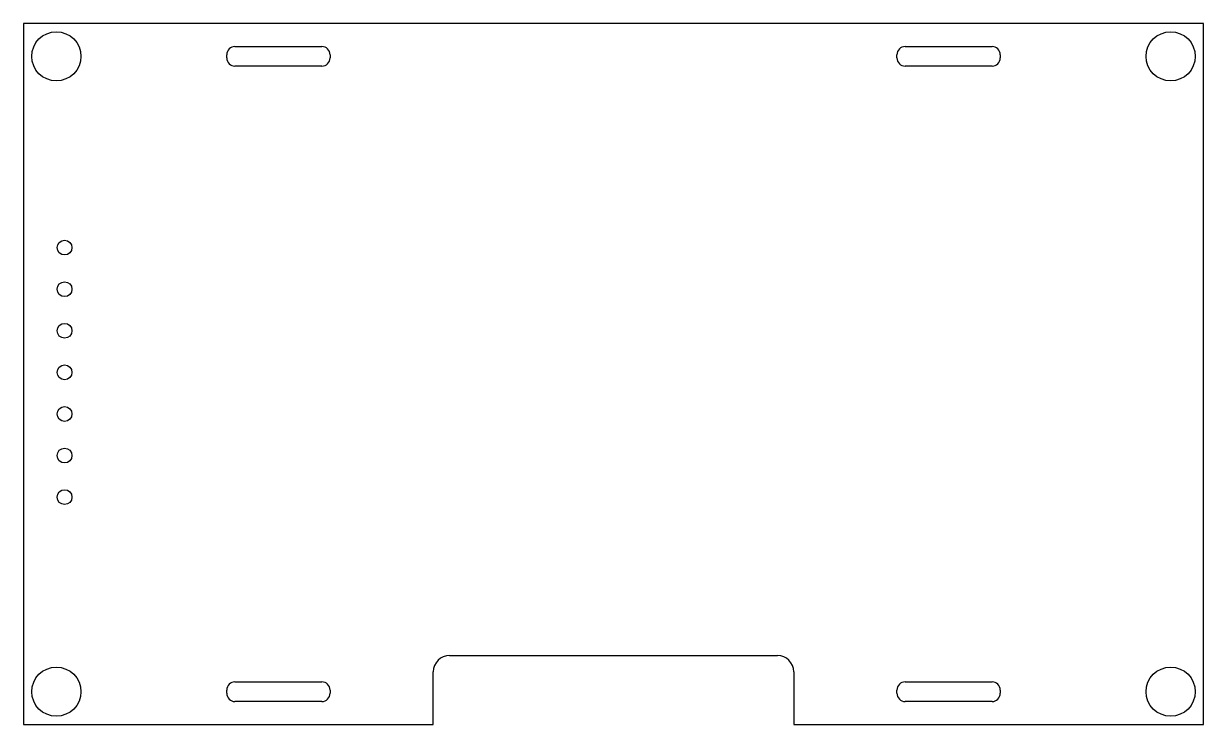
# Model space of a CAD drawing. Header units: millimetres. Extents: x 3.9 to 75.9, y -45.2 to -2.4.
import ezdxf

# ---------------------------------------------------------------- set-up
doc = ezdxf.new("R2010")
doc.units = ezdxf.units.MM

msp = doc.modelspace()

# ---------------------------------------------------------------- linework, layer by layer
at = {"color": 7, "linetype": 'Continuous', "lineweight": 25}
for p, q in [((75.945, -2.438), (3.945, -2.438)), ((3.945, -2.438), (3.945, -45.238)), ((75.945, -45.238), (75.945, -2.438)), ((16.845, -3.838), (22.145, -3.838)), ((57.745, -3.838), (63.045, -3.838)), ((16.345, -4.538), (16.345, -4.338)), ((22.145, -5.038), (16.845, -5.038)), ((22.645, -4.338), (22.645, -4.538)), ((57.245, -4.538), (57.245, -4.338)), ((63.045, -5.038), (57.745, -5.038)), ((63.545, -4.338), (63.545, -4.538)), ((29.945, -41.027), (49.945, -41.027)), ((28.945, -45.238), (28.945, -42.027)), ((50.945, -42.027), (50.945, -45.238)), ((16.345, -43.338), (16.345, -43.138)), ((16.845, -42.638), (22.145, -42.638)), ((22.645, -43.138), (22.645, -43.338)), ((57.245, -43.338), (57.245, -43.138)), ((57.745, -42.638), (63.045, -42.638)), ((63.545, -43.138), (63.545, -43.338)), ((22.145, -43.838), (16.845, -43.838)), ((63.045, -43.838), (57.745, -43.838)), ((3.945, -45.238), (28.945, -45.238)), ((50.945, -45.238), (75.945, -45.238))]:
    msp.add_line(p, q, dxfattribs=at)
for centre, radius in [((5.945, -4.438), 1.5), ((73.945, -4.438), 1.5), ((6.445, -16.118), 0.452), ((6.445, -18.658), 0.452), ((6.445, -21.198), 0.452), ((6.445, -23.738), 0.452), ((6.445, -26.278), 0.452), ((6.445, -28.818), 0.452), ((6.445, -31.358), 0.452), ((5.945, -43.238), 1.5), ((73.945, -43.238), 1.5)]:
    msp.add_circle(centre, radius, dxfattribs=at)
for centre, radius, start, end in [((16.845, -4.338), 0.5, 90, 180), ((22.145, -4.338), 0.5, 0, 90), ((57.745, -4.338), 0.5, 90, 180), ((63.045, -4.338), 0.5, 0, 90), ((16.845, -4.538), 0.5, 180, 270), ((22.145, -4.538), 0.5, 270, 0), ((57.745, -4.538), 0.5, 180, 270), ((63.045, -4.538), 0.5, 270, 0), ((29.945, -42.027), 1, 90, 180), ((49.945, -42.027), 1, 0, 90), ((16.845, -43.138), 0.5, 90, 180), ((22.145, -43.138), 0.5, 0, 90), ((57.745, -43.138), 0.5, 90, 180), ((63.045, -43.138), 0.5, 0, 90), ((16.845, -43.338), 0.5, 180, 270), ((22.145, -43.338), 0.5, 270, 0), ((57.745, -43.338), 0.5, 180, 270), ((63.045, -43.338), 0.5, 270, 0)]:
    msp.add_arc(centre, radius, start, end, dxfattribs=at)

doc.saveas('drawing.dxf')
